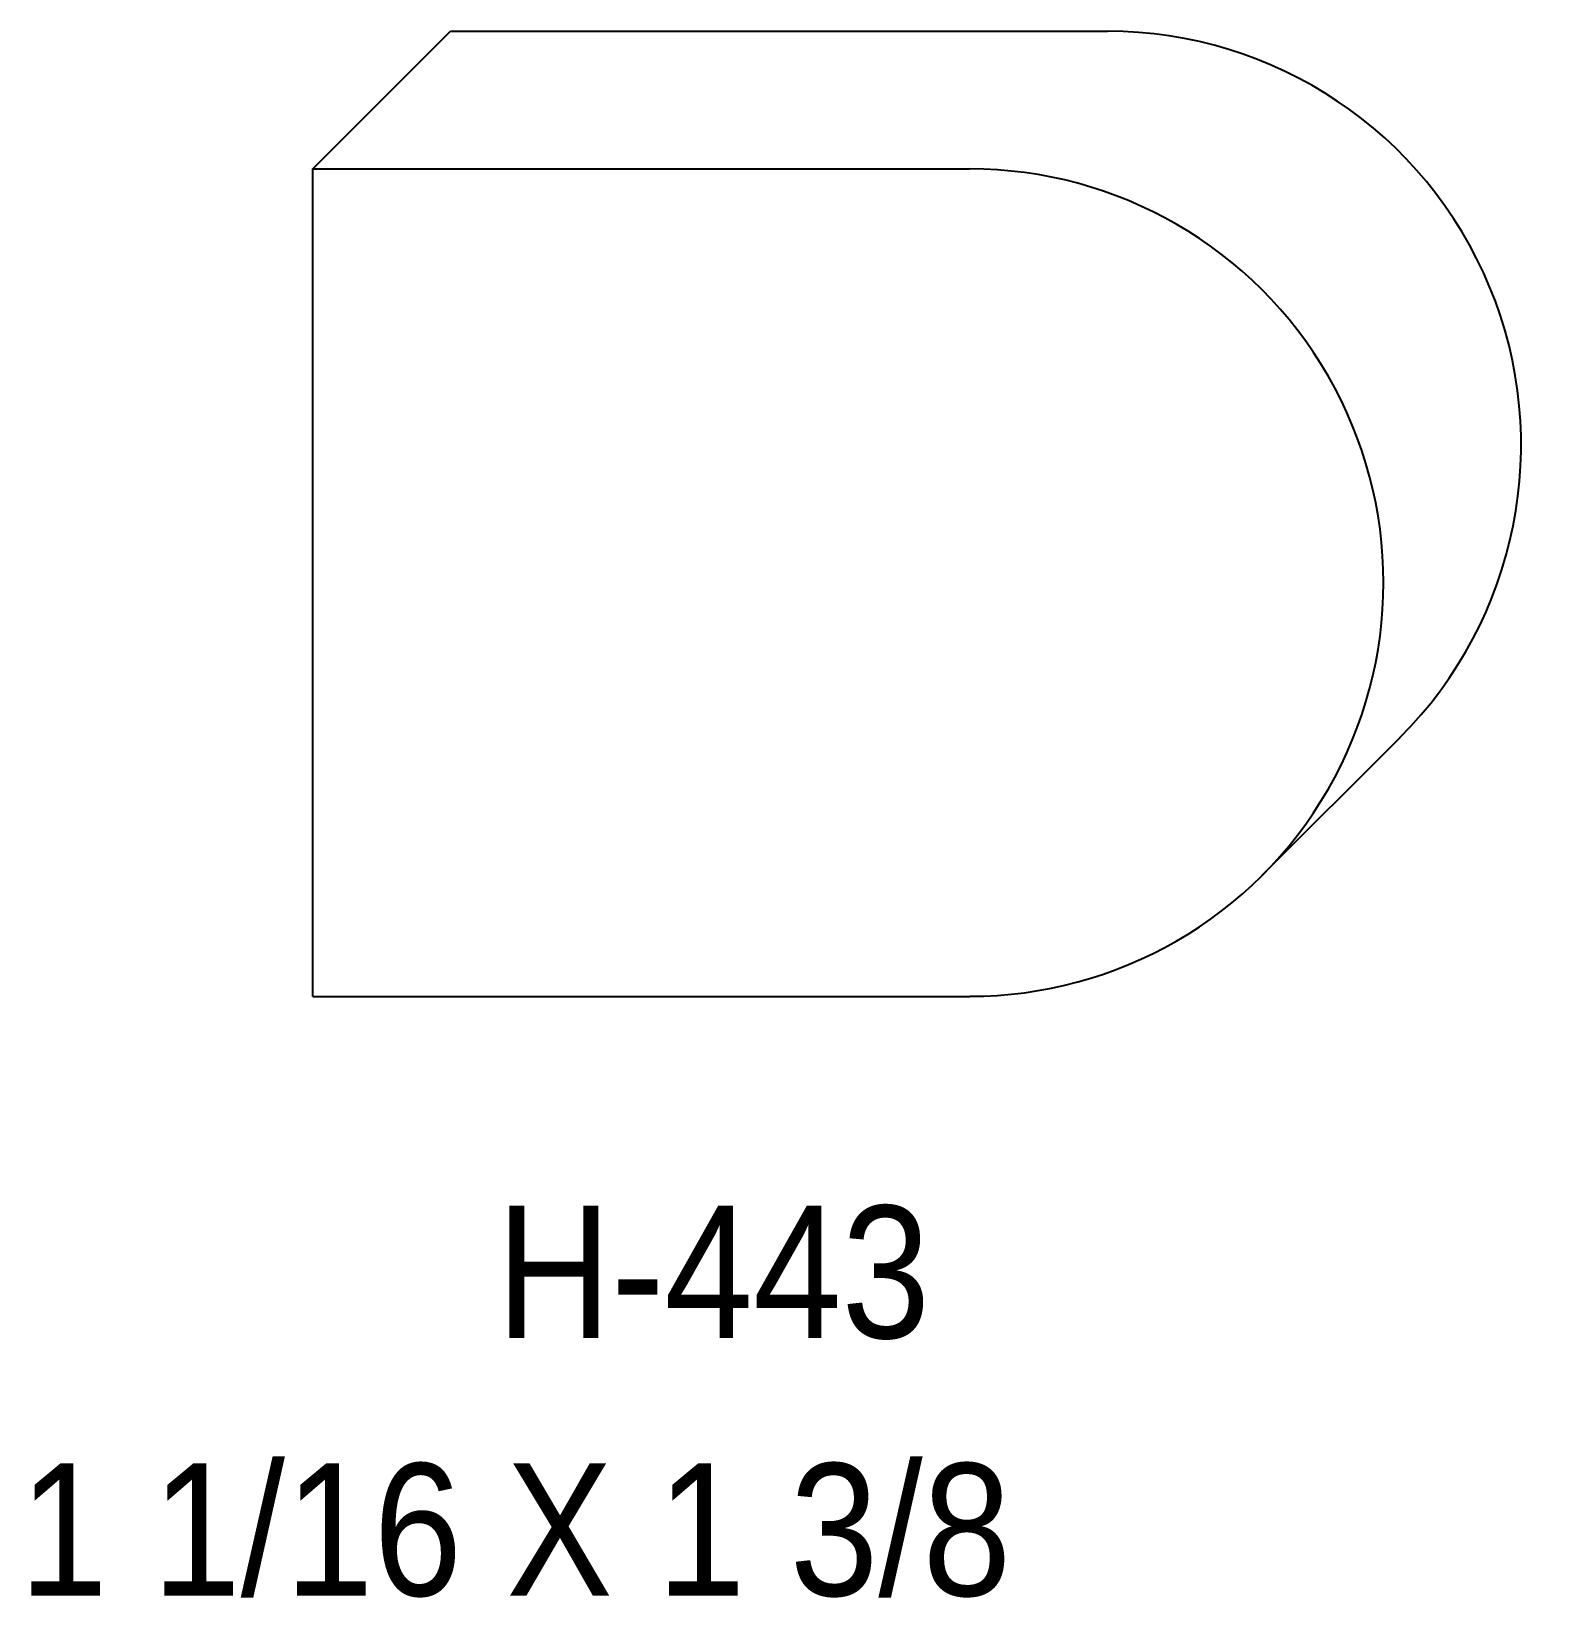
# Model space of a CAD drawing. Extents: x 83.26 to 85.22, y 147.72 to 149.73.
import ezdxf

# ---------------------------------------------------------------- set-up
doc = ezdxf.new("R2010")
doc.units = 0
doc.header["$LTSCALE"] = 5
doc.layers.add('PROFILE', color=7, linetype='CONTINUOUS')
doc.styles.add('TXT', font='TXT', dxfattribs={"height": 3.5})

msp = doc.modelspace()

# ---------------------------------------------------------------- linework, layer by layer
at = {"layer": 'PROFILE', "color": 1, "linetype": 'CONTINUOUS'}
for p, q in [((83.6259, 149.5503), (83.8027, 149.727)), ((83.8027, 149.727), (84.6462, 149.727)), ((83.6259, 148.488), (83.6259, 149.5503)), ((83.6259, 149.5503), (84.4695, 149.5503)), ((84.845, 148.6436), (85.0218, 148.8203)), ((83.6259, 148.488), (84.4695, 148.488))]:
    msp.add_line(p, q, dxfattribs=at)
for centre, start_param in [((84.6462, 149.1959), -2.356194), ((84.4695, 149.0192), -3.141593)]:
    msp.add_ellipse(centre, major_axis=(0, 0.5311), ratio=1, start_param=start_param, end_param=0, dxfattribs=at)

# ---------------------------------------------------------------- texts
at = {"layer": 'PROFILE', "color": 1, "linetype": 'CONTINUOUS', "style": 'TXT', "width": 0.9}
for s, height, p in [('H-443', 0.16996, (83.8614, 148.0493)), ('1 1/16 X 1 3/8', 0.169956, (83.2489, 147.7185))]:
    msp.add_text(s, height=height, dxfattribs=at).set_placement(p)

doc.saveas('drawing.dxf')
